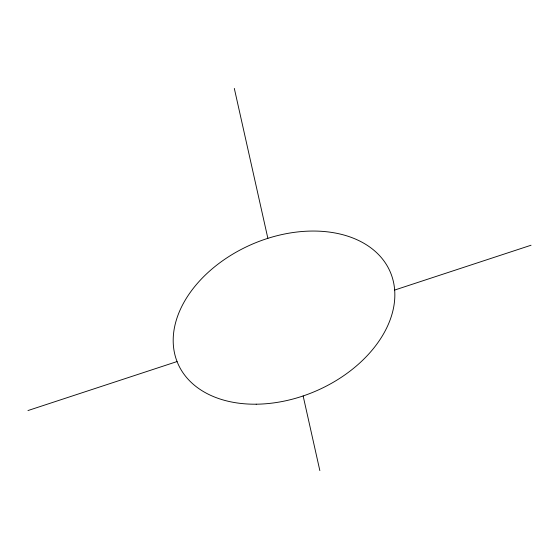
<?xml version="1.0" encoding="UTF-8"?>
<svg xmlns="http://www.w3.org/2000/svg" width="559" height="559" viewBox="0 0 559 559"><rect width="100%" height="100%" fill="white"/><g stroke="black" fill="none" stroke-linecap="round" stroke-linejoin="round"><path stroke-width="0.84" d="M27.95 410.558L177.07 361.554M394.661 290.051L531.05 245.233M234.312 88.406L267.866 238.337M303.139 395.947L319.846 470.594M256.197 404.199A115.636 80.035 -23.3 0 0 390.832 273.358A115.636 80.035 -23.3 0 0 205.034 275.321A115.636 80.035 -23.3 0 0 256.197 404.199"/></g></svg>
